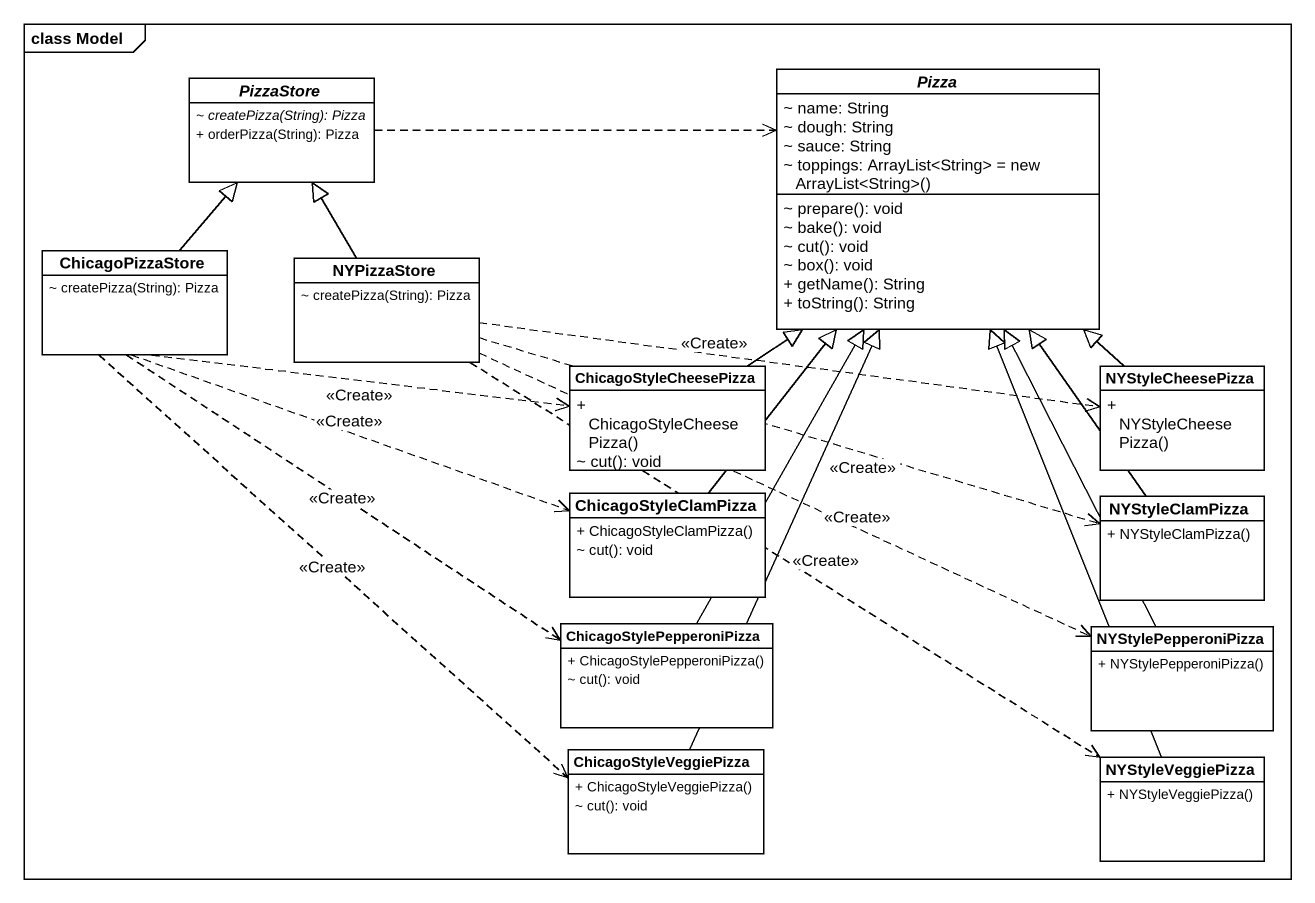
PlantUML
@startuml
mainframe class Model
hide circle
hide empty members
skinparam classAttributeIconSize 0
abstract class PizzaStore {
  {abstract} ~ createPizza(String): Pizza
  + orderPizza(String): Pizza
}
abstract class Pizza {
  ~ name: String
  ~ dough: String
  ~ sauce: String
  {field} ~ toppings: ArrayList<String> = new ArrayList<String>()
  ~ prepare(): void
  ~ bake(): void
  ~ cut(): void
  ~ box(): void
  + getName(): String
  + toString(): String
}
class ChicagoPizzaStore {
  ~ createPizza(String): Pizza
}
class NYPizzaStore {
  ~ createPizza(String): Pizza
}
class ChicagoStyleCheesePizza {
  + ChicagoStyleCheesePizza()
  ~ cut(): void
}
class NYStyleCheesePizza {
  + NYStyleCheesePizza()
}
class ChicagoStyleClamPizza {
  + ChicagoStyleClamPizza()
  ~ cut(): void
}
class NYStyleClamPizza {
  + NYStyleClamPizza()
}
class ChicagoStylePepperoniPizza {
  + ChicagoStylePepperoniPizza()
  ~ cut(): void
}
class NYStylePepperoniPizza {
  + NYStylePepperoniPizza()
}
class ChicagoStyleVeggiePizza {
  + ChicagoStyleVeggiePizza()
  ~ cut(): void
}
class NYStyleVeggiePizza {
  + NYStyleVeggiePizza()
}
PizzaStore .right.> Pizza
ChicagoPizzaStore -up-|> PizzaStore
ChicagoPizzaStore .right.> ChicagoStyleCheesePizza : <<Create>>
ChicagoPizzaStore .right.> ChicagoStyleClamPizza : <<Create>>
ChicagoPizzaStore ..> ChicagoStylePepperoniPizza : <<Create>>
ChicagoPizzaStore ..> ChicagoStyleVeggiePizza : <<Create>>
NYPizzaStore -up-|> PizzaStore
NYPizzaStore .right.> NYStyleCheesePizza : <<Create>>
NYPizzaStore .right.> NYStyleClamPizza : <<Create>>
NYPizzaStore .right.> NYStylePepperoniPizza : <<Create>>
NYPizzaStore ..> NYStyleVeggiePizza : <<Create>>
ChicagoStyleCheesePizza -up-|> Pizza
NYStyleCheesePizza -up-|> Pizza
ChicagoStyleClamPizza -up-|> Pizza
NYStyleClamPizza -up-|> Pizza
ChicagoStylePepperoniPizza -up-|> Pizza
NYStylePepperoniPizza -up-|> Pizza
ChicagoStyleVeggiePizza -up-|> Pizza
NYStyleVeggiePizza -up-|> Pizza
@enduml
